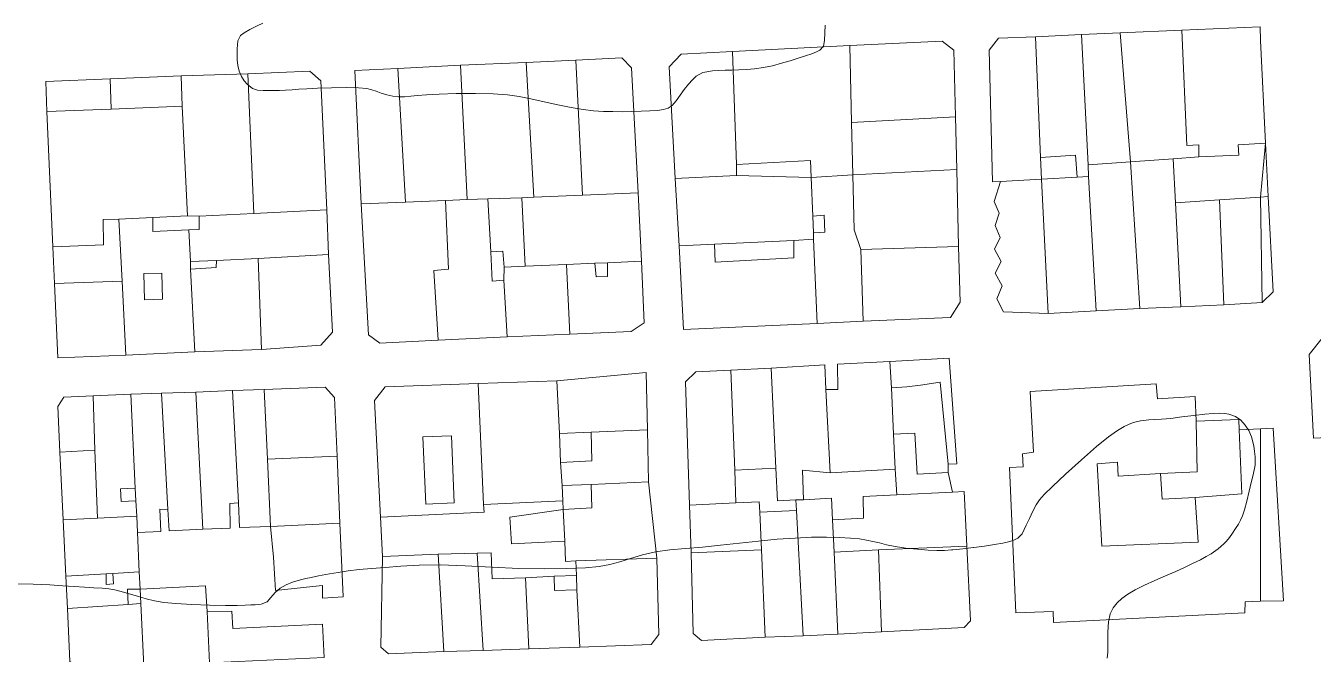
# Model space of a CAD drawing. Header units: kilometres. Extents: x 1172066 to 1174183, y 1051619 to 1053209.
# Drawn here: x 1172714.8 to 1173009.6, y 1052202.5 to 1052346.4 of the extents above; entities that cross this region are included whole.
import ezdxf

# ---------------------------------------------------------------- set-up
doc = ezdxf.new("R2010")
doc.units = ezdxf.units.KM
doc.header["$MEASUREMENT"] = 0
doc.layers.add('edificios', color=44, linetype='Continuous', lineweight=5)
doc.layers.add('terreno', color=7, linetype='Continuous')

msp = doc.modelspace()

# ---------------------------------------------------------------- linework, layer by layer
at = {"layer": 'edificios', "elevation": 50}
for points in [[(1172979.5, 1052345.375), (1172997.375, 1052346.125), (1172997.5, 1052343.00001), (1172998.625, 1052319.50001), (1172992.375, 1052319.125), (1172992.5, 1052316.75001), (1172983.375, 1052316.375), (1172983.375, 1052319.125), (1172980.625, 1052319.00001), (1172979.5, 1052345.375)], [(1172947.125, 1052316.25001), (1172947.375, 1052311.25001), (1172938, 1052310.75001), (1172936.125, 1052310.625), (1172935.375, 1052340.75001), (1172937.5, 1052343.50001), (1172946, 1052343.875), (1172947.125, 1052316.25001)], [(1172946, 1052343.875), (1172956.5, 1052344.375), (1172958, 1052314.50001), (1172958.125, 1052311.875), (1172955.5, 1052311.75001), (1172955.125, 1052316.75001), (1172947.125, 1052316.25001), (1172946, 1052343.875)], [(1172956.5, 1052344.375), (1172965.375, 1052344.75001), (1172967.75, 1052315.25001), (1172958, 1052314.50001), (1172956.5, 1052344.375)], [(1172965.375, 1052344.75001), (1172979.5, 1052345.375), (1172980.625, 1052319.00001), (1172983.375, 1052319.125), (1172983.375, 1052316.375), (1172977.5, 1052315.875), (1172967.75, 1052315.25001), (1172965.375, 1052344.75001)], [(1172877.5, 1052314.625), (1172877.5, 1052312.125), (1172863.5, 1052311.375), (1172862.125, 1052337.00001), (1172864.875, 1052339.875), (1172876.625, 1052340.50001), (1172877.5, 1052314.625)], [(1172876.625, 1052340.50001), (1172903.5, 1052341.875), (1172903.875, 1052324.25001), (1172904.125, 1052312.25001), (1172894.625, 1052311.625), (1172894.5, 1052315.50001), (1172877.5, 1052314.625), (1172876.625, 1052340.50001)], [(1172903.5, 1052341.875), (1172924.625, 1052342.875), (1172927.25, 1052340.75001), (1172927.625, 1052325.50001), (1172903.875, 1052324.25001), (1172903.5, 1052341.875)], [(1172800, 1052336.625), (1172814.375, 1052337.375), (1172815.875, 1052306.625), (1172810.875, 1052306.375), (1172801.75, 1052306.00001), (1172800, 1052336.625)], [(1172814.375, 1052337.375), (1172829.375, 1052338.00001), (1172831.125, 1052307.125), (1172828.375, 1052307.00001), (1172820.625, 1052306.75001), (1172815.875, 1052306.625), (1172814.375, 1052337.375)], [(1172829.375, 1052338.00001), (1172840.75, 1052338.50001), (1172842.25, 1052307.625), (1172831.125, 1052307.125), (1172829.375, 1052338.00001)], [(1172840.75, 1052338.50001), (1172851.25, 1052339.00001), (1172853.5, 1052336.75001), (1172855, 1052308.125), (1172842.25, 1052307.625), (1172840.75, 1052338.50001)], [(1172734.125, 1052334.25001), (1172750.375, 1052334.875), (1172750.625, 1052328.00001), (1172734.375, 1052327.25001), (1172734.125, 1052334.25001)], [(1172750.375, 1052334.875), (1172765.625, 1052335.375), (1172767, 1052303.375), (1172754.5, 1052302.75001), (1172751.875, 1052302.875), (1172750.625, 1052328.00001), (1172750.375, 1052334.875)], [(1172765.625, 1052335.375), (1172779.875, 1052336.00001), (1172782.375, 1052333.75001), (1172783.75, 1052304.25001), (1172767, 1052303.375), (1172765.625, 1052335.375)], [(1172801.75, 1052306.00001), (1172791.625, 1052305.625), (1172790.125, 1052336.125), (1172800, 1052336.625), (1172801.75, 1052306.00001)], [(1172734.375, 1052327.25001), (1172719.625, 1052326.75001), (1172719.375, 1052333.625), (1172734.125, 1052334.25001), (1172734.375, 1052327.25001)], [(1172750.625, 1052328.00001), (1172751.875, 1052302.875), (1172743.875, 1052302.50001), (1172736.125, 1052302.125), (1172732.5, 1052302.00001), (1172732.625, 1052296.25001), (1172721, 1052295.75001), (1172719.625, 1052326.75001), (1172734.375, 1052327.25001), (1172750.625, 1052328.00001)], [(1172927.625, 1052325.50001), (1172928, 1052313.50001), (1172904.125, 1052312.25001), (1172903.875, 1052324.25001), (1172927.625, 1052325.50001)], [(1172955.5, 1052311.75001), (1172947.375, 1052311.25001), (1172947.125, 1052316.25001), (1172955.125, 1052316.75001), (1172955.5, 1052311.75001)], [(1172998.625, 1052319.50001), (1172997.5, 1052307.125), (1172988.125, 1052306.50001), (1172978, 1052305.875), (1172977.5, 1052315.875), (1172983.375, 1052316.375), (1172992.5, 1052316.75001), (1172992.375, 1052319.125), (1172998.625, 1052319.50001)], [(1172998.625, 1052319.50001), (1172999.25, 1052307.25001), (1172997.5, 1052307.125), (1172998.625, 1052319.50001)], [(1172877.5, 1052314.625), (1172894.5, 1052315.50001), (1172894.625, 1052311.625), (1172877.5, 1052312.125), (1172877.5, 1052314.625)], [(1172967.75, 1052315.25001), (1172969.875, 1052281.625), (1172959.875, 1052281.125), (1172958.125, 1052311.875), (1172958, 1052314.50001), (1172967.75, 1052315.25001)], [(1172977.5, 1052315.875), (1172978, 1052305.875), (1172979.25, 1052282.00001), (1172969.875, 1052281.625), (1172967.75, 1052315.25001), (1172977.5, 1052315.875)], [(1172894.625, 1052311.625), (1172895, 1052302.75001), (1172895.125, 1052299.00001), (1172895.125, 1052297.50001), (1172890.625, 1052297.25001), (1172872.5, 1052296.375), (1172864.375, 1052296.00001), (1172863.5, 1052311.375), (1172877.5, 1052312.125), (1172894.625, 1052311.625)], [(1172904.125, 1052312.25001), (1172904.5, 1052299.625), (1172906, 1052295.125), (1172906.5, 1052278.75001), (1172896, 1052278.25001), (1172895.125, 1052297.50001), (1172895.125, 1052299.00001), (1172897.75, 1052299.125), (1172897.625, 1052303.00001), (1172895, 1052302.75001), (1172894.625, 1052311.625), (1172904.125, 1052312.25001)], [(1172928, 1052313.50001), (1172928.375, 1052295.875), (1172906, 1052295.125), (1172904.5, 1052299.625), (1172904.125, 1052312.25001), (1172928, 1052313.50001)], [(1172947.375, 1052311.25001), (1172948.875, 1052280.50001), (1172938.625, 1052280.875), (1172937.125, 1052283.875), (1172938.375, 1052286.875), (1172936.75, 1052289.75001), (1172938.125, 1052292.375), (1172936.625, 1052295.25001), (1172937.875, 1052297.875), (1172936.75, 1052300.625), (1172937.625, 1052303.50001), (1172936.5, 1052306.125), (1172938, 1052310.75001), (1172947.375, 1052311.25001)], [(1172958.125, 1052311.875), (1172959.875, 1052281.125), (1172948.875, 1052280.50001), (1172947.375, 1052311.25001), (1172955.5, 1052311.75001), (1172958.125, 1052311.875)], [(1172855, 1052308.125), (1172855.75, 1052292.50001), (1172848, 1052292.125), (1172845.125, 1052292.00001), (1172838.625, 1052291.75001), (1172829.125, 1052291.375), (1172828.375, 1052307.00001), (1172831.125, 1052307.125), (1172842.25, 1052307.625), (1172855, 1052308.125)], [(1172810.875, 1052306.375), (1172811.625, 1052290.625), (1172808.25, 1052290.375), (1172809.25, 1052274.375), (1172795.875, 1052273.75001), (1172793.25, 1052275.625), (1172791.625, 1052305.625), (1172801.75, 1052306.00001), (1172810.875, 1052306.375)], [(1172820.625, 1052306.75001), (1172821.25, 1052294.625), (1172821.625, 1052287.875), (1172824.25, 1052288.125), (1172825, 1052275.125), (1172809.25, 1052274.375), (1172808.25, 1052290.375), (1172811.625, 1052290.625), (1172810.875, 1052306.375), (1172815.875, 1052306.625), (1172820.625, 1052306.75001)], [(1172828.375, 1052307.00001), (1172829.125, 1052291.375), (1172824.375, 1052291.125), (1172824, 1052294.75001), (1172821.25, 1052294.625), (1172820.625, 1052306.75001), (1172828.375, 1052307.00001)], [(1172988.125, 1052306.50001), (1172989.125, 1052282.50001), (1172979.25, 1052282.00001), (1172978, 1052305.875), (1172988.125, 1052306.50001)], [(1172997.5, 1052307.125), (1172997.875, 1052283.00001), (1172989.125, 1052282.50001), (1172988.125, 1052306.50001), (1172997.5, 1052307.125)], [(1172999.25, 1052307.25001), (1173000.375, 1052285.50001), (1172997.875, 1052283.00001), (1172997.5, 1052307.125), (1172999.25, 1052307.25001)], [(1172736.125, 1052302.125), (1172736.875, 1052287.875), (1172721.375, 1052287.375), (1172721, 1052295.75001), (1172732.625, 1052296.25001), (1172732.5, 1052302.00001), (1172736.125, 1052302.125)], [(1172743.875, 1052302.50001), (1172743.875, 1052299.25001), (1172752.125, 1052299.625), (1172752.5, 1052292.375), (1172752.5, 1052290.625), (1172753.5, 1052271.75001), (1172737.75, 1052271.00001), (1172736.875, 1052287.875), (1172736.125, 1052302.125), (1172743.875, 1052302.50001)], [(1172754.5, 1052302.75001), (1172754.5, 1052299.75001), (1172752.125, 1052299.625), (1172743.875, 1052299.25001), (1172743.875, 1052302.50001), (1172751.875, 1052302.875), (1172754.5, 1052302.75001)], [(1172783.75, 1052304.25001), (1172784.125, 1052294.00001), (1172768, 1052293.125), (1172758.5, 1052292.625), (1172752.5, 1052292.375), (1172752.125, 1052299.625), (1172754.5, 1052299.75001), (1172754.5, 1052302.75001), (1172767, 1052303.375), (1172783.75, 1052304.25001)], [(1172895.125, 1052299.00001), (1172895, 1052302.75001), (1172897.625, 1052303.00001), (1172897.75, 1052299.125), (1172895.125, 1052299.00001)], [(1172895.125, 1052297.50001), (1172896, 1052278.25001), (1172865.375, 1052276.875), (1172864.375, 1052296.00001), (1172872.5, 1052296.375), (1172872.625, 1052292.25001), (1172890.625, 1052293.25001), (1172890.625, 1052297.25001), (1172895.125, 1052297.50001)], [(1172890.625, 1052297.25001), (1172890.625, 1052293.25001), (1172872.625, 1052292.25001), (1172872.5, 1052296.375), (1172890.625, 1052297.25001)], [(1172768, 1052293.125), (1172768.75, 1052272.25001), (1172753.5, 1052271.75001), (1172752.5, 1052290.625), (1172758.375, 1052291.00001), (1172758.5, 1052292.625), (1172768, 1052293.125)], [(1172784.125, 1052294.00001), (1172785, 1052276.25001), (1172782.375, 1052273.25001), (1172768.75, 1052272.25001), (1172768, 1052293.125), (1172784.125, 1052294.00001)], [(1172824.375, 1052291.125), (1172824.25, 1052288.125), (1172821.625, 1052287.875), (1172821.25, 1052294.625), (1172824, 1052294.75001), (1172824.375, 1052291.125)], [(1172928.375, 1052295.875), (1172928.75, 1052283.125), (1172926.5, 1052279.625), (1172906.5, 1052278.75001), (1172906, 1052295.125), (1172928.375, 1052295.875)], [(1172758.5, 1052292.625), (1172758.375, 1052291.00001), (1172752.5, 1052290.625), (1172752.5, 1052292.375), (1172758.5, 1052292.625)], [(1172838.625, 1052291.75001), (1172839.375, 1052275.75001), (1172825, 1052275.125), (1172824.25, 1052288.125), (1172824.375, 1052291.125), (1172829.125, 1052291.375), (1172838.625, 1052291.75001)], [(1172855.75, 1052292.50001), (1172856.375, 1052278.375), (1172853.375, 1052276.375), (1172839.375, 1052275.75001), (1172838.625, 1052291.75001), (1172845.125, 1052292.00001), (1172845.375, 1052288.875), (1172848, 1052289.00001), (1172848, 1052292.125), (1172855.75, 1052292.50001)], [(1172848, 1052292.125), (1172848, 1052289.00001), (1172845.375, 1052288.875), (1172845.125, 1052292.00001), (1172848, 1052292.125)], [(1172736.875, 1052287.875), (1172737.75, 1052271.00001), (1172722.125, 1052270.375), (1172721.375, 1052287.375), (1172736.875, 1052287.875)], [(1172742, 1052283.625), (1172746.125, 1052283.75001), (1172746, 1052289.75001), (1172741.875, 1052289.625), (1172742, 1052283.625)], [(1172742, 1052283.625), (1172741.875, 1052289.625), (1172746, 1052289.75001), (1172746.125, 1052283.75001), (1172742, 1052283.625)], [(1173042.125, 1052253.50001), (1173009.625, 1052252.00001), (1173008.625, 1052271.125), (1173011.625, 1052274.875), (1173040.75, 1052276.625), (1173042.125, 1052253.50001)], [(1172913, 1052263.50001), (1172913.5, 1052252.875), (1172913.875, 1052244.875), (1172899, 1052244.00001), (1172898, 1052263.125), (1172900.75, 1052263.125), (1172900.625, 1052268.875), (1172912.625, 1052269.50001), (1172913, 1052263.50001)], [(1172913, 1052263.50001), (1172912.625, 1052269.50001), (1172926.25, 1052270.25001), (1172928, 1052246.125), (1172926, 1052246.00001), (1172924.125, 1052264.75001), (1172919.625, 1052264.125), (1172916.5, 1052263.75001), (1172913, 1052263.50001)], [(1172836.375, 1052265.125), (1172856.875, 1052267.00001), (1172857.125, 1052253.875), (1172844.25, 1052253.375), (1172837, 1052253.00001), (1172836.375, 1052265.125)], [(1172877.125, 1052244.625), (1172877.375, 1052237.125), (1172866.75, 1052236.625), (1172865.875, 1052264.875), (1172868.25, 1052267.125), (1172876.25, 1052267.50001), (1172877.125, 1052244.625)], [(1172876.25, 1052267.50001), (1172885.5, 1052268.00001), (1172886.5, 1052245.125), (1172877.125, 1052244.625), (1172876.25, 1052267.50001)], [(1172885.5, 1052268.00001), (1172897.75, 1052268.75001), (1172898, 1052263.125), (1172899, 1052244.00001), (1172892.625, 1052244.625), (1172892.875, 1052237.875), (1172891.125, 1052237.875), (1172886.875, 1052237.625), (1172886.5, 1052245.125), (1172885.5, 1052268.00001)], [(1172769.375, 1052263.125), (1172783.375, 1052263.625), (1172785.5, 1052261.25001), (1172786.125, 1052247.875), (1172770.125, 1052247.125), (1172769.375, 1052263.125)], [(1172819.625, 1052236.75001), (1172819.75, 1052235.00001), (1172796, 1052233.875), (1172794.625, 1052260.625), (1172797.125, 1052263.75001), (1172818.375, 1052264.50001), (1172819.625, 1052236.75001)], [(1172818.375, 1052264.50001), (1172836.375, 1052265.125), (1172837, 1052253.00001), (1172837.25, 1052246.375), (1172837.625, 1052241.125), (1172837.75, 1052237.625), (1172819.625, 1052236.75001), (1172818.375, 1052264.50001)], [(1172913, 1052263.50001), (1172916.5, 1052263.75001), (1172919.625, 1052264.125), (1172924.125, 1052264.75001), (1172926, 1052246.00001), (1172926, 1052244.125), (1172918.875, 1052243.75001), (1172918.375, 1052253.125), (1172913.5, 1052252.875), (1172913, 1052263.50001)], [(1172992.625, 1052253.875), (1172997.5, 1052254.125), (1172997.5, 1052214.625), (1172994, 1052214.50001), (1172993.875, 1052212.00001), (1172950.125, 1052209.75001), (1172950, 1052212.25001), (1172941.5, 1052212.00001), (1172940, 1052245.25001), (1172943.125, 1052245.375), (1172943, 1052248.375), (1172945.5, 1052248.75001), (1172944.75, 1052262.625), (1172973.625, 1052264.375), (1172973.875, 1052261.00001), (1172982.5, 1052261.50001), (1172982.75, 1052255.875), (1172983, 1052244.25001), (1172974.625, 1052243.875), (1172964.875, 1052243.25001), (1172964.75, 1052246.50001), (1172960.125, 1052246.125), (1172961.125, 1052227.25001), (1172983.25, 1052228.125), (1172982.5, 1052238.375), (1172993.25, 1052239.25001), (1172992.625, 1052253.875)], [(1172730.625, 1052249.25001), (1172722.625, 1052248.75001), (1172722.125, 1052259.25001), (1172723.5, 1052261.375), (1172730.25, 1052261.625), (1172730.625, 1052249.25001)], [(1172730.25, 1052261.625), (1172738.875, 1052262.00001), (1172739.875, 1052240.50001), (1172736.5, 1052240.375), (1172736.625, 1052237.50001), (1172740, 1052237.625), (1172740.25, 1052234.125), (1172731.25, 1052233.625), (1172730.625, 1052249.25001), (1172730.25, 1052261.625)], [(1172738.875, 1052262.00001), (1172745.875, 1052262.25001), (1172747.375, 1052235.625), (1172745.5, 1052235.75001), (1172745.75, 1052230.625), (1172740.375, 1052230.375), (1172740.25, 1052234.125), (1172740, 1052237.625), (1172739.875, 1052240.50001), (1172738.875, 1052262.00001)], [(1172745.875, 1052262.25001), (1172753.75, 1052262.50001), (1172755.375, 1052231.125), (1172747.625, 1052230.75001), (1172747.375, 1052235.625), (1172745.875, 1052262.25001)], [(1172753.75, 1052262.50001), (1172762.125, 1052262.875), (1172763.5, 1052237.125), (1172761.5, 1052237.00001), (1172761.625, 1052231.375), (1172755.375, 1052231.125), (1172753.75, 1052262.50001)], [(1172762.125, 1052262.875), (1172769.375, 1052263.125), (1172770.125, 1052247.125), (1172770.875, 1052231.75001), (1172763.75, 1052231.50001), (1172763.5, 1052237.125), (1172762.125, 1052262.875)], [(1172982.75, 1052255.875), (1172992.5, 1052256.25001), (1172992.625, 1052253.875), (1172993.25, 1052239.25001), (1172982.5, 1052238.375), (1172975, 1052238.00001), (1172974.625, 1052243.875), (1172983, 1052244.25001), (1172982.75, 1052255.875)], [(1172806.375, 1052236.875), (1172812.875, 1052237.125), (1172812.25, 1052252.50001), (1172805.75, 1052252.25001), (1172806.375, 1052236.875)], [(1172806.375, 1052236.875), (1172805.75, 1052252.25001), (1172812.25, 1052252.50001), (1172812.875, 1052237.125), (1172806.375, 1052236.875)], [(1172844.25, 1052253.375), (1172844.375, 1052246.75001), (1172837.25, 1052246.375), (1172837, 1052253.00001), (1172844.25, 1052253.375)], [(1172857.125, 1052253.875), (1172857.375, 1052242.00001), (1172844.25, 1052241.375), (1172837.625, 1052241.125), (1172837.25, 1052246.375), (1172844.375, 1052246.75001), (1172844.25, 1052253.375), (1172857.125, 1052253.875)], [(1172913.5, 1052252.875), (1172918.375, 1052253.125), (1172918.875, 1052243.75001), (1172926, 1052244.125), (1172927, 1052239.625), (1172914.25, 1052239.00001), (1172913.875, 1052244.875), (1172913.5, 1052252.875)], [(1172997.5, 1052254.125), (1173000.375, 1052254.25001), (1173002.75, 1052214.75001), (1172997.5, 1052214.625), (1172997.5, 1052254.125)], [(1172730.625, 1052249.25001), (1172731.25, 1052233.625), (1172723.375, 1052233.25001), (1172722.625, 1052248.75001), (1172730.625, 1052249.25001)], [(1172786.125, 1052247.875), (1172786.75, 1052232.50001), (1172770.875, 1052231.75001), (1172770.125, 1052247.125), (1172786.125, 1052247.875)], [(1172982.5, 1052238.375), (1172983.25, 1052228.125), (1172961.125, 1052227.25001), (1172960.125, 1052246.125), (1172964.75, 1052246.50001), (1172964.875, 1052243.25001), (1172974.625, 1052243.875), (1172975, 1052238.00001), (1172982.5, 1052238.375)], [(1172886.5, 1052245.125), (1172886.875, 1052237.625), (1172891.125, 1052237.875), (1172891.25, 1052235.375), (1172882.875, 1052235.00001), (1172882.75, 1052237.375), (1172877.375, 1052237.125), (1172877.125, 1052244.625), (1172886.5, 1052245.125)], [(1172913.875, 1052244.875), (1172914.25, 1052239.00001), (1172906.5, 1052238.625), (1172906.625, 1052233.625), (1172899.5, 1052233.25001), (1172899.25, 1052238.25001), (1172892.875, 1052237.875), (1172892.625, 1052244.625), (1172899, 1052244.00001), (1172913.875, 1052244.875)], [(1172740, 1052237.625), (1172736.625, 1052237.50001), (1172736.5, 1052240.375), (1172739.875, 1052240.50001), (1172740, 1052237.625)], [(1172844.25, 1052241.375), (1172844.375, 1052236.00001), (1172837.875, 1052235.625), (1172837.75, 1052237.625), (1172837.625, 1052241.125), (1172844.25, 1052241.375)], [(1172857.375, 1052242.00001), (1172859.25, 1052224.50001), (1172840.75, 1052223.875), (1172838.375, 1052223.75001), (1172838.25, 1052228.375), (1172837.875, 1052235.625), (1172844.375, 1052236.00001), (1172844.25, 1052241.375), (1172857.375, 1052242.00001)], [(1172837.75, 1052237.625), (1172837.875, 1052235.625), (1172825.625, 1052233.875), (1172826, 1052227.75001), (1172838.25, 1052228.375), (1172838.375, 1052223.75001), (1172840.75, 1052223.875), (1172840.875, 1052220.50001), (1172835.75, 1052220.375), (1172829.25, 1052220.00001), (1172821.625, 1052219.75001), (1172821.375, 1052225.75001), (1172818.125, 1052225.625), (1172809.25, 1052225.375), (1172796.5, 1052224.875), (1172796, 1052233.875), (1172819.75, 1052235.00001), (1172819.625, 1052236.75001), (1172837.75, 1052237.625)], [(1172877.375, 1052237.125), (1172882.75, 1052237.375), (1172882.875, 1052235.00001), (1172883.25, 1052226.375), (1172867.125, 1052225.75001), (1172866.75, 1052236.625), (1172877.375, 1052237.125)], [(1172892.875, 1052237.875), (1172899.25, 1052238.25001), (1172899.5, 1052233.25001), (1172899.875, 1052225.875), (1172900.75, 1052207.125), (1172892.75, 1052206.75001), (1172891.25, 1052235.375), (1172891.125, 1052237.875), (1172892.875, 1052237.875)], [(1172927, 1052239.625), (1172929.625, 1052239.75001), (1172930.25, 1052227.25001), (1172910, 1052226.375), (1172899.875, 1052225.875), (1172899.5, 1052233.25001), (1172906.625, 1052233.625), (1172906.5, 1052238.625), (1172914.25, 1052239.00001), (1172927, 1052239.625)], [(1172740.25, 1052234.125), (1172740.375, 1052230.375), (1172740.75, 1052221.375), (1172734.75, 1052221.00001), (1172733.25, 1052220.875), (1172724, 1052220.375), (1172723.375, 1052233.25001), (1172731.25, 1052233.625), (1172740.25, 1052234.125)], [(1172838.25, 1052228.375), (1172826, 1052227.75001), (1172825.625, 1052233.875), (1172837.875, 1052235.625), (1172838.25, 1052228.375)], [(1172891.25, 1052235.375), (1172892.75, 1052206.75001), (1172884.125, 1052206.375), (1172883.25, 1052226.375), (1172882.875, 1052235.00001), (1172891.25, 1052235.375)], [(1172786.75, 1052232.50001), (1172787.5, 1052215.625), (1172782.75, 1052215.375), (1172782.75, 1052218.25001), (1172780.5, 1052218.00001), (1172772, 1052217.125), (1172771.5, 1052224.75001), (1172770.875, 1052231.75001), (1172786.75, 1052232.50001)], [(1172809.25, 1052225.375), (1172810.5, 1052203.125), (1172797.875, 1052202.625), (1172796.125, 1052204.125), (1172796.5, 1052224.875), (1172809.25, 1052225.375)], [(1172818.125, 1052225.625), (1172819.5, 1052203.375), (1172810.5, 1052203.125), (1172809.25, 1052225.375), (1172818.125, 1052225.625)], [(1172829.25, 1052220.00001), (1172830, 1052203.75001), (1172819.5, 1052203.375), (1172818.125, 1052225.625), (1172821.375, 1052225.75001), (1172821.625, 1052219.75001), (1172829.25, 1052220.00001)], [(1172883.25, 1052226.375), (1172884.125, 1052206.375), (1172869.5, 1052205.625), (1172867.625, 1052207.25001), (1172867.125, 1052225.75001), (1172883.25, 1052226.375)], [(1172910, 1052226.375), (1172910.75, 1052207.625), (1172900.75, 1052207.125), (1172899.875, 1052225.875), (1172910, 1052226.375)], [(1172930.25, 1052227.25001), (1172931.125, 1052210.125), (1172929.625, 1052208.625), (1172910.75, 1052207.625), (1172910, 1052226.375), (1172930.25, 1052227.25001)], [(1172859.25, 1052224.50001), (1172859.75, 1052207.00001), (1172858, 1052204.75001), (1172841.625, 1052204.125), (1172841, 1052217.25001), (1172840.875, 1052220.50001), (1172840.75, 1052223.875), (1172859.25, 1052224.50001)], [(1172740.75, 1052221.375), (1172741, 1052217.375), (1172738.125, 1052217.375), (1172738.25, 1052213.875), (1172724.375, 1052213.00001), (1172724, 1052220.375), (1172733.25, 1052220.875), (1172733.25, 1052218.50001), (1172734.875, 1052218.625), (1172734.75, 1052221.00001), (1172740.75, 1052221.375)], [(1172734.75, 1052221.00001), (1172734.875, 1052218.625), (1172733.25, 1052218.50001), (1172733.25, 1052220.875), (1172734.75, 1052221.00001)], [(1172835.75, 1052220.375), (1172835.875, 1052217.125), (1172841, 1052217.25001), (1172841.625, 1052204.125), (1172830, 1052203.75001), (1172829.25, 1052220.00001), (1172835.75, 1052220.375)], [(1172840.875, 1052220.50001), (1172841, 1052217.25001), (1172835.875, 1052217.125), (1172835.75, 1052220.375), (1172840.875, 1052220.50001)], [(1172741.125, 1052214.125), (1172738.25, 1052213.875), (1172738.125, 1052217.375), (1172741, 1052217.375), (1172741.125, 1052214.125)], [(1172741.125, 1052214.125), (1172741, 1052217.375), (1172756, 1052218.125), (1172756.375, 1052212.25001), (1172756.875, 1052200.50001), (1172741.875, 1052199.75001), (1172741.125, 1052214.125)], [(1172741.125, 1052214.125), (1172741.875, 1052199.75001), (1172727.375, 1052199.00001), (1172724.875, 1052200.875), (1172724.375, 1052213.00001), (1172738.25, 1052213.875), (1172741.125, 1052214.125)], [(1172756.375, 1052212.25001), (1172762, 1052212.375), (1172762.25, 1052208.375), (1172782.75, 1052209.375), (1172783.125, 1052201.75001), (1172756.875, 1052200.50001), (1172756.375, 1052212.25001)]]:
    msp.add_lwpolyline(points, dxfattribs=at)
at = {"layer": 'terreno', "lineweight": 0, "ltscale": 2090}
for points, elevation in [([(1172897.84143, 1052346.53033), (1172897.77681, 1052344.71791), (1172897.6877, 1052343.0144), (1172897.42869, 1052341.71511), (1172896.63896, 1052340.78039), (1172895.86481, 1052340.36979), (1172894.75169, 1052339.94861), (1172893.33373, 1052339.48801), (1172891.66404, 1052338.96625), (1172889.80066, 1052338.37459), (1172887.80532, 1052337.77231), (1172885.74366, 1052337.23674), (1172883.67942, 1052336.82716), (1172881.67361, 1052336.54286), (1172879.78732, 1052336.36311), (1172878.06166, 1052336.26712), (1172876.45776, 1052336.22068), (1172874.91882, 1052336.18556), (1172873.41299, 1052336.1296), (1172872.00835, 1052336.03509), (1172869.84885, 1052335.68006), (1172868.27983, 1052334.79675), (1172867.42443, 1052334.00675), (1172866.50308, 1052332.98941), (1172865.5636, 1052331.78399), (1172864.64269, 1052330.45563), (1172863.73355, 1052329.17834), (1172862.82226, 1052328.14706), (1172861.87517, 1052327.50464), (1172860.78165, 1052327.16955), (1172859.41534, 1052327.00122), (1172857.69277, 1052326.88524), (1172855.70104, 1052326.79802), (1172853.5742, 1052326.73616), (1172851.41921, 1052326.70319), (1172849.25004, 1052326.71115), (1172847.05657, 1052326.78001), (1172844.81073, 1052326.93062), (1172842.40231, 1052327.20449), (1172839.70509, 1052327.64603), (1172836.659, 1052328.27398), (1172833.48648, 1052328.99033), (1172830.47913, 1052329.67046), (1172827.79646, 1052330.21008), (1172825.07454, 1052330.5895), (1172821.82031, 1052330.80946), (1172817.74273, 1052330.87859), (1172813.38067, 1052330.8314), (1172809.47498, 1052330.70832), (1172806.58454, 1052330.54893), (1172804.53018, 1052330.38141), (1172802.94876, 1052330.23508), (1172801.52912, 1052330.13751), (1172800.16806, 1052330.13221), (1172798.81637, 1052330.26295), (1172797.44894, 1052330.55365), (1172796.14503, 1052330.94664), (1172795.00903, 1052331.36441), (1172794.04725, 1052331.73498), (1172792.87385, 1052332.02056), (1172791.00095, 1052332.19091), (1172788.14159, 1052332.22767), (1172784.78767, 1052332.16615), (1172781.63197, 1052332.05553), (1172779.19837, 1052331.93727), (1172777.35476, 1052331.82572), (1172775.80313, 1052331.72754), (1172774.30939, 1052331.64762), (1172772.90259, 1052331.5861), (1172770.68779, 1052331.51485), (1172769.19569, 1052331.51495), (1172767.89708, 1052331.62793), (1172766.70113, 1052332.03143), (1172765.49057, 1052333.00288), (1172764.82184, 1052333.79784), (1172764.18519, 1052334.79396), (1172763.68077, 1052335.9597), (1172763.37775, 1052337.25738), (1172763.2395, 1052338.60382), (1172763.19547, 1052339.9067), (1172763.19403, 1052341.08277), (1172763.3415, 1052342.92657), (1172763.99194, 1052344.13565), (1172764.82417, 1052344.74655), (1172766.12282, 1052345.4876), (1172767.64932, 1052346.26572), (1172769.08727, 1052346.94342)], 30), ([(1172962.35223, 1052201.62149), (1172962.52001, 1052202.96934), (1172962.53824, 1052205.07957), (1172962.5417, 1052207.57375), (1172962.6868, 1052209.93157), (1172963.10039, 1052211.75561), (1172963.7741, 1052213.12381), (1172964.66502, 1052214.23201), (1172965.75538, 1052215.25212), (1172967.11287, 1052216.24747), (1172968.8313, 1052217.25749), (1172970.95359, 1052218.30738), (1172973.33078, 1052219.37844), (1172975.76502, 1052220.43978), (1172978.08145, 1052221.46257), (1172980.20911, 1052222.42847), (1172982.1001, 1052223.32128), (1172983.71846, 1052224.13081), (1172985.07219, 1052224.85714), (1172986.18124, 1052225.50931), (1172987.80609, 1052226.6469), (1172989.07006, 1052227.74982), (1172989.6991, 1052228.40177), (1172990.36741, 1052229.20692), (1172991.08487, 1052230.1983), (1172991.79795, 1052231.27268), (1172992.43128, 1052232.28867), (1172992.93818, 1052233.18208), (1172993.37459, 1052234.18016), (1172993.82211, 1052235.58533), (1172994.33797, 1052237.56984), (1172994.87068, 1052239.79946), (1172995.34642, 1052241.80879), (1172995.70575, 1052243.25355), (1172996.12557, 1052245.02861), (1172996.23, 1052245.80013), (1172996.26902, 1052246.66136), (1172996.23328, 1052247.68427), (1172996.12065, 1052248.89883), (1172995.94274, 1052250.17709), (1172995.44789, 1052252.29594), (1172994.80527, 1052253.72006), (1172994.00339, 1052254.97543), (1172993.01329, 1052256.06593), (1172991.79337, 1052256.89432), (1172990.25583, 1052257.42224), (1172989.29504, 1052257.57781), (1172988.14059, 1052257.65947), (1172986.66159, 1052257.63962), (1172984.70719, 1052257.48258), (1172982.21844, 1052257.17903), (1172979.49595, 1052256.81341), (1172976.93525, 1052256.49555), (1172974.84599, 1052256.30586), (1172973.21032, 1052256.21128), (1172971.92351, 1052256.15033), (1172970.00932, 1052255.95146), (1172968.387, 1052255.56393), (1172967.44462, 1052255.20154), (1172966.26823, 1052254.62006), (1172964.73534, 1052253.7109), (1172962.68288, 1052252.2693), (1172959.93691, 1052250.06546), (1172956.47472, 1052247.03124), (1172952.87073, 1052243.73834), (1172949.85158, 1052240.9172), (1172947.94294, 1052239.08424), (1172946.86343, 1052237.88317), (1172946.13065, 1052236.7417), (1172945.36158, 1052235.23705), (1172944.56933, 1052233.55028), (1172943.8664, 1052232.01292), (1172942.89318, 1052230.09929), (1172941.93589, 1052229.06879), (1172941.18572, 1052228.6623), (1172940.08036, 1052228.29316), (1172938.52389, 1052227.93893), (1172936.56636, 1052227.59485), (1172934.29078, 1052227.2563), (1172931.85413, 1052226.93302), (1172931.80715, 1052226.92678), (1172929.31935, 1052226.63225), (1172927.06126, 1052226.40378), (1172926.73633, 1052226.38051), (1172925.16577, 1052226.26801), (1172923.38979, 1052226.23779), (1172921.39427, 1052226.32156), (1172918.95719, 1052226.52129), (1172916.32867, 1052226.81415), (1172913.87684, 1052227.17583), (1172911.87686, 1052227.5746), (1172910.23689, 1052227.97804), (1172908.77509, 1052228.34629), (1172907.30958, 1052228.65053), (1172905.66035, 1052228.89491), (1172903.65132, 1052229.08864), (1172901.14249, 1052229.23404), (1172898.14997, 1052229.30619), (1172894.7239, 1052229.27034), (1172890.92444, 1052229.10174), (1172886.84053, 1052228.80983), (1172882.56609, 1052228.41201), (1172878.20401, 1052227.9368), (1172873.88198, 1052227.45277), (1172869.73262, 1052227.03854), (1172865.86779, 1052226.73263), (1172862.29798, 1052226.4251), (1172859.0089, 1052225.96385), (1172855.991, 1052225.25284), (1172853.25071, 1052224.4151), (1172850.79821, 1052223.6237), (1172848.55588, 1052223.01729), (1172846.10469, 1052222.59091), (1172842.93983, 1052222.29926), (1172838.68642, 1052222.11356), (1172833.50135, 1052222.05656), (1172827.66847, 1052222.16557), (1172821.49779, 1052222.44304), (1172815.37894, 1052222.75974), (1172809.72268, 1052222.95258), (1172804.84661, 1052222.90202), (1172800.69439, 1052222.67679), (1172797.11749, 1052222.38822), (1172793.97551, 1052222.12467), (1172791.1765, 1052221.8717), (1172788.63666, 1052221.58692), (1172786.31807, 1052221.25018), (1172784.35951, 1052220.91209), (1172781.85657, 1052220.43347), (1172780.13402, 1052220.09648), (1172778.9191, 1052219.84484), (1172777.70832, 1052219.56723), (1172775.86677, 1052219.01067), (1172774.40658, 1052218.38287), (1172773.06015, 1052217.59359), (1172771.91668, 1052216.60024), (1172770.94382, 1052215.47266), (1172770.0742, 1052214.51457), (1172768.69259, 1052213.98115), (1172767.31416, 1052213.83876), (1172766.33339, 1052213.77521), (1172765.04258, 1052213.71525), (1172763.19666, 1052213.6757), (1172760.51046, 1052213.68127), (1172756.86991, 1052213.75042), (1172752.84403, 1052213.88681), (1172749.16884, 1052214.09282), (1172746.38937, 1052214.37096), (1172744.27254, 1052214.73619), (1172742.39225, 1052215.20452), (1172740.42251, 1052215.77245), (1172738.45066, 1052216.36136), (1172736.66418, 1052216.87212), (1172735.17743, 1052217.23026), (1172733.80429, 1052217.45792), (1172732.28852, 1052217.60392), (1172730.4289, 1052217.71332), (1172728.26024, 1052217.82529), (1172725.87538, 1052217.97627), (1172723.30026, 1052218.18637), (1172720.28805, 1052218.40644), (1172716.52205, 1052218.57203), (1172711.89346, 1052218.63462)], 40)]:
    msp.add_lwpolyline(points, dxfattribs=dict(at, elevation=elevation))

doc.saveas('drawing.dxf')
